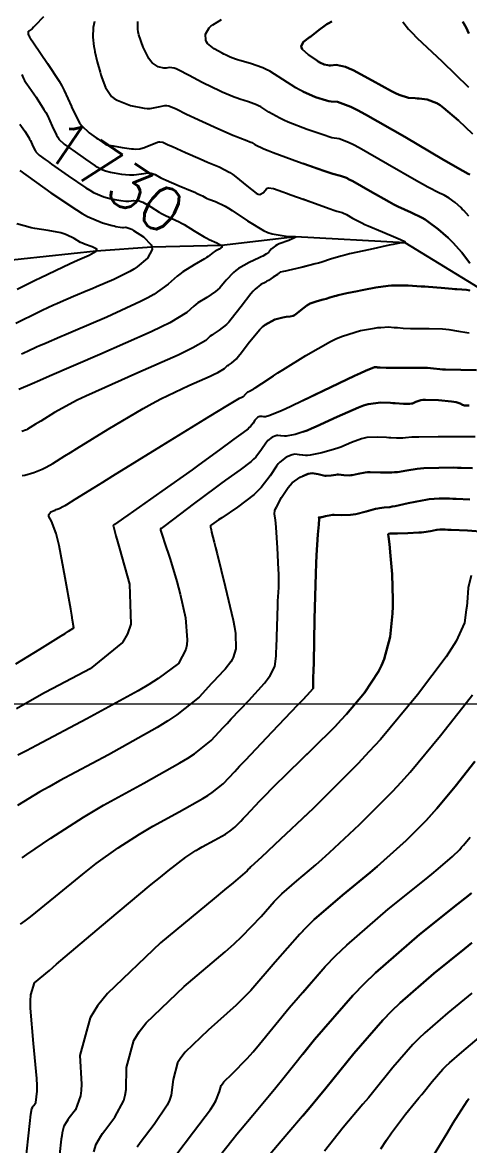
# Model space of a CAD drawing. Header units: metres. Extents: x 837117 to 838477, y 1189012 to 1191015.
# Drawn here: x 837800.8 to 837839.2, y 1189576 to 1189672.4 of the extents above; entities that cross this region are included whole.
import ezdxf

# ---------------------------------------------------------------- set-up
doc = ezdxf.new("R2010")
doc.units = ezdxf.units.M
doc.header["$LTSCALE"] = 0.3
doc.layers.add('COORD', color=7, linetype='Continuous', lineweight=20)
doc.layers.add('DRENAJE', color=5, linetype='Continuous', lineweight=25)
doc.layers.add('COTAS 10', color=1, linetype='Continuous')
doc.layers.add('COTAS INT', color=252, linetype='Continuous')
doc.styles.get("Standard").update_dxf_attribs({"font": 'simplex.shx'})

msp = doc.modelspace()

# ---------------------------------------------------------------- linework, layer by layer
at = {"layer": 'COORD'}
msp.add_line((837476.514, 1189613.872), (838476.514, 1189613.872), dxfattribs=at)
at = {"layer": 'COTAS 10'}
for points, elevation in [([(837839.273, 1189659.34), (837839.131, 1189659.408), (837838.209, 1189659.928), (837837.679, 1189660.235), (837837.03, 1189660.612), (837833.693, 1189662.566), (837830.303, 1189664.497), (837829.621, 1189664.861), (837829.049, 1189665.151), (837827.908, 1189665.58), (837827.365, 1189665.612), (837827.169, 1189665.651), (837826.955, 1189665.703), (837826.018, 1189666.001), (837824.941, 1189666.468), (837824.638, 1189666.626), (837824.333, 1189666.796), (837823.213, 1189667.517), (837822.095, 1189668.217), (837821.791, 1189668.374), (837821.489, 1189668.516), (837820.418, 1189668.894), (837819.509, 1189669.142), (837819.31, 1189669.201), (837819.133, 1189669.256), (837818.682, 1189669.419), (837818.289, 1189669.612), (837818.148, 1189669.685), (837817.994, 1189669.768), (837817.323, 1189670.141), (837816.746, 1189670.596), (837816.651, 1189670.731), (837816.583, 1189670.871), (837816.574, 1189671.405), (837816.887, 1189671.937), (837817.023, 1189672.074), (837817.181, 1189672.207), (837817.927, 1189672.651)], 1740), ([(837824.923, 1189666.477), (837824.941, 1189666.468), (837826.018, 1189666.001), (837826.955, 1189665.703), (837827.169, 1189665.651), (837827.365, 1189665.612), (837827.908, 1189665.58), (837829.049, 1189665.151), (837829.621, 1189664.861), (837830.303, 1189664.497), (837833.693, 1189662.566), (837837.03, 1189660.612), (837837.679, 1189660.235), (837838.209, 1189659.928), (837839.131, 1189659.408), (837839.273, 1189659.34)], 1740), ([(837800.612, 1189663.666), (837801.031, 1189663.06), (837801.37, 1189662.531), (837801.449, 1189662.392), (837801.522, 1189662.255), (837801.736, 1189661.787), (837801.921, 1189661.394), (837801.977, 1189661.305), (837802.035, 1189661.224), (837802.262, 1189661.003), (837802.791, 1189660.628), (837803.04, 1189660.451), (837803.334, 1189660.242), (837804.763, 1189659.219), (837806.28, 1189658.195), (837806.628, 1189657.984), (837806.945, 1189657.805), (837807.831, 1189657.421), (837808.469, 1189657.263), (837808.629, 1189657.226), (837808.783, 1189657.193), (837809.279, 1189657.099), (837809.722, 1189657.056), (837809.843, 1189657.055), (837809.962, 1189657.059), (837810.384, 1189657.114), (837810.863, 1189657.084), (837811.019, 1189657.035), (837811.184, 1189656.968), (837811.864, 1189656.576), (837812.584, 1189656.117), (837812.776, 1189656.007), (837812.963, 1189655.905), (837813.612, 1189655.599), (837814.296, 1189655.276), (837814.506, 1189655.162), (837814.724, 1189655.039), (837815.589, 1189654.507), (837816.451, 1189653.983), (837816.667, 1189653.865), (837816.874, 1189653.758), (837817.541, 1189653.468), (837817.942, 1189653.256), (837817.98, 1189653.198), (837817.987, 1189653.141), (837817.752, 1189652.935), (837817.381, 1189652.746), (837817.303, 1189652.7), (837817.235, 1189652.656), (837817.078, 1189652.517), (837816.797, 1189652.301), (837816.652, 1189652.208), (837816.477, 1189652.101), (837815.599, 1189651.596), (837814.605, 1189650.974), (837814.356, 1189650.793), (837814.119, 1189650.608), (837813.359, 1189649.91), (837812.134, 1189649.038), (837811.603, 1189648.745), (837810.99, 1189648.428), (837808.085, 1189647.096), (837805.189, 1189645.853), (837804.581, 1189645.593), (837804.057, 1189645.369), (837802.866, 1189644.865), (837802.249, 1189644.602), (837802.088, 1189644.531), (837801.93, 1189644.46), (837801.394, 1189644.208), (837800.892, 1189643.965), (837800.756, 1189643.898)], 1730), ([(837839.841, 1189642.528), (837838.501, 1189642.561), (837837.196, 1189642.594), (837836.923, 1189642.606), (837836.688, 1189642.619), (837836.156, 1189642.678), (837835.629, 1189642.729), (837835.398, 1189642.738), (837835.128, 1189642.745), (837833.845, 1189642.749), (837832.569, 1189642.744), (837832.305, 1189642.745), (837832.078, 1189642.746), (837831.582, 1189642.76), (837831.355, 1189642.777), (837831.299, 1189642.781), (837831.245, 1189642.785), (837831.077, 1189642.794), (837830.311, 1189642.486), (837829.881, 1189642.289), (837829.356, 1189642.044), (837826.673, 1189640.756), (837823.951, 1189639.449), (837823.401, 1189639.192), (837822.94, 1189638.981), (837822.01, 1189638.598), (837821.706, 1189638.537), (837821.638, 1189638.53), (837821.578, 1189638.525), (837821.422, 1189638.543), (837821.303, 1189638.56), (837821.266, 1189638.555), (837821.228, 1189638.547), (837821.073, 1189638.485), (837820.908, 1189638.356), (837820.862, 1189638.306), (837820.816, 1189638.249), (837820.65, 1189637.991), (837820.417, 1189637.683), (837820.329, 1189637.595), (837820.23, 1189637.505), (837819.789, 1189637.17), (837819.187, 1189636.749), (837818.988, 1189636.604), (837818.775, 1189636.448), (837817.886, 1189635.783), (837816.509, 1189634.771), (837815.989, 1189634.396), (837815.408, 1189633.979), (837812.805, 1189632.131), (837810.373, 1189630.415), (837809.899, 1189630.082), (837809.511, 1189629.81), (837808.832, 1189629.338), (837808.734, 1189629.278), (837808.714, 1189629.265), (837808.696, 1189629.254), (837808.656, 1189629.229), (837808.641, 1189629.203), (837808.639, 1189629.191), (837808.639, 1189629.177), (837808.646, 1189629.112), (837808.865, 1189628.304), (837808.998, 1189627.821), (837809.163, 1189627.227), (837810.022, 1189624.148), (837810.154, 1189620.714), (837809.861, 1189619.896), (837809.424, 1189619.136), (837806.658, 1189616.87), (837803.437, 1189615.195), (837802.714, 1189614.808), (837802.065, 1189614.454), (837800.33, 1189613.451)], 1740), ([(837824.923, 1189639.916), (837826.673, 1189640.756), (837829.356, 1189642.044), (837829.881, 1189642.289), (837830.311, 1189642.486), (837831.077, 1189642.794), (837831.245, 1189642.785), (837831.299, 1189642.781), (837831.355, 1189642.777), (837831.582, 1189642.76), (837832.078, 1189642.746), (837832.305, 1189642.745), (837832.569, 1189642.744), (837833.845, 1189642.749), (837835.128, 1189642.745), (837835.398, 1189642.738), (837835.629, 1189642.729), (837836.156, 1189642.678), (837836.688, 1189642.619), (837836.923, 1189642.606), (837837.196, 1189642.594), (837838.501, 1189642.561), (837839.841, 1189642.528)], 1740), ([(837801.15, 1189574.901), (837801.323, 1189576.502), (837801.486, 1189578.064), (837801.522, 1189578.373), (837801.553, 1189578.628), (837801.633, 1189579.1), (837801.721, 1189579.254), (837801.758, 1189579.309), (837801.8, 1189579.369), (837801.997, 1189579.627), (837802.104, 1189580.582), (837802.089, 1189581.081), (837802.055, 1189581.682), (837801.771, 1189584.697), (837801.539, 1189587.735), (837801.537, 1189588.35), (837801.563, 1189588.866), (837801.88, 1189589.912), (837803.146, 1189590.972), (837803.769, 1189591.497), (837804.512, 1189592.122), (837808.178, 1189595.215), (837811.906, 1189598.336), (837812.686, 1189598.979), (837813.357, 1189599.526), (837814.874, 1189600.701), (837815.74, 1189601.258), (837816.001, 1189601.415), (837816.272, 1189601.573), (837817.329, 1189602.155), (837818.28, 1189602.685), (837818.485, 1189602.812), (837818.664, 1189602.929), (837819.099, 1189603.279), (837819.59, 1189603.801), (837819.805, 1189604.027), (837820.054, 1189604.289), (837821.236, 1189605.53), (837822.78, 1189607.106), (837823.256, 1189607.579), (837823.753, 1189608.067), (837825.726, 1189609.963), (837827.701, 1189611.924), (837828.2, 1189612.453), (837828.678, 1189612.977), (837830.233, 1189614.821), (837831.434, 1189616.656), (837831.689, 1189617.174), (837831.911, 1189617.697), (837832.431, 1189619.622), (837832.64, 1189621.638), (837832.665, 1189622.219), (837832.676, 1189622.809), (837832.596, 1189625.022), (837832.445, 1189626.898), (837832.411, 1189627.277), (837832.379, 1189627.595), (837832.292, 1189628.233), (837832.268, 1189628.422), (837832.276, 1189628.456), (837832.291, 1189628.483), (837832.398, 1189628.515), (837832.727, 1189628.506), (837832.882, 1189628.507), (837833.064, 1189628.51), (837833.952, 1189628.533), (837834.9, 1189628.58), (837835.121, 1189628.599), (837835.324, 1189628.619), (837835.906, 1189628.713), (837836.311, 1189628.8), (837836.402, 1189628.817), (837836.485, 1189628.83), (837836.707, 1189628.853), (837837.168, 1189628.838), (837837.401, 1189628.829), (837837.68, 1189628.816), (837839.067, 1189628.751), (837840.544, 1189628.637)], 1750), ([(837840.544, 1189628.637), (837839.067, 1189628.751), (837837.68, 1189628.816), (837837.401, 1189628.829), (837837.168, 1189628.838), (837836.707, 1189628.853), (837836.485, 1189628.83), (837836.402, 1189628.817), (837836.311, 1189628.8), (837835.906, 1189628.713), (837835.324, 1189628.619), (837835.121, 1189628.599), (837834.9, 1189628.58), (837833.952, 1189628.533), (837833.064, 1189628.51), (837832.882, 1189628.507), (837832.727, 1189628.506), (837832.398, 1189628.515), (837832.291, 1189628.483), (837832.276, 1189628.456), (837832.268, 1189628.422), (837832.292, 1189628.233), (837832.379, 1189627.595), (837832.411, 1189627.277), (837832.445, 1189626.898), (837832.596, 1189625.022), (837832.676, 1189622.809), (837832.665, 1189622.219), (837832.64, 1189621.638), (837832.431, 1189619.622), (837831.911, 1189617.697), (837831.689, 1189617.174), (837831.434, 1189616.656), (837830.233, 1189614.821), (837828.678, 1189612.977), (837828.2, 1189612.453), (837827.701, 1189611.924), (837825.726, 1189609.963), (837824.923, 1189609.192)], 1750), ([(837839.417, 1189597.614), (837838.869, 1189597.172), (837838.215, 1189596.647), (837834.967, 1189594.06), (837831.183, 1189590.773), (837830.191, 1189589.806), (837829.223, 1189588.816), (837825.93, 1189585.033), (837823.21, 1189581.633), (837822.604, 1189580.883), (837822.062, 1189580.216), (837820.635, 1189578.498), (837819.574, 1189577.241), (837819.262, 1189576.864), (837818.944, 1189576.475), (837817.73, 1189574.966)], 1760), ([(837824.923, 1189583.775), (837825.93, 1189585.033), (837829.223, 1189588.816), (837830.191, 1189589.806), (837831.183, 1189590.773), (837834.967, 1189594.06), (837838.215, 1189596.647), (837838.869, 1189597.172), (837839.417, 1189597.614)], 1760)]:
    msp.add_lwpolyline(points, dxfattribs=dict(at, elevation=elevation))
at = {"layer": 'COTAS INT'}
for points, elevation in [([(837802.648, 1189672.883), (837801.924, 1189672.133), (837801.779, 1189671.989), (837801.658, 1189671.872), (837801.417, 1189671.676), (837801.35, 1189671.643), (837801.338, 1189671.628), (837801.328, 1189671.611), (837801.316, 1189671.529), (837801.327, 1189671.437), (837801.331, 1189671.414), (837801.337, 1189671.392), (837801.362, 1189671.32), (837801.391, 1189671.259), (837801.398, 1189671.243), (837801.404, 1189671.229), (837801.425, 1189671.181), (837801.451, 1189671.131), (837801.46, 1189671.114), (837801.471, 1189671.097), (837801.518, 1189671.025), (837801.777, 1189670.65), (837802.994, 1189668.889), (837803.978, 1189667.353), (837804.209, 1189666.947), (837804.422, 1189666.551), (837805.041, 1189665.192), (837805.059, 1189665.155), (837805.581, 1189664.05), (837805.744, 1189663.791), (837805.913, 1189663.556), (837806.571, 1189662.913), (837807.171, 1189662.496), (837807.303, 1189662.404), (837807.42, 1189662.322), (837807.721, 1189662.11), (837807.901, 1189661.988), (837807.943, 1189661.963), (837807.98, 1189661.942), (837808.086, 1189661.896), (837808.336, 1189661.848), (837808.466, 1189661.826), (837808.621, 1189661.799), (837809.399, 1189661.67), (837810.207, 1189661.555), (837810.348, 1189661.541), (837810.381, 1189661.537), (837810.535, 1189661.525), (837810.911, 1189661.535), (837811.214, 1189661.625), (837811.321, 1189661.664), (837811.438, 1189661.71), (837811.944, 1189661.927), (837812.438, 1189662.115), (837812.548, 1189662.142), (837812.646, 1189662.159), (837812.899, 1189662.129), (837813.305, 1189661.932), (837813.498, 1189661.843), (837813.726, 1189661.739), (837814.841, 1189661.238), (837816.101, 1189660.683), (837816.421, 1189660.545), (837816.727, 1189660.412), (837817.726, 1189659.989), (837818.65, 1189659.508), (837818.909, 1189659.34), (837819.169, 1189659.156), (837820.12, 1189658.365), (837820.925, 1189657.736), (837821.093, 1189657.654), (837821.237, 1189657.612), (837821.561, 1189657.794), (837821.794, 1189658.117), (837821.882, 1189658.164), (837821.978, 1189658.192), (837822.41, 1189658.142), (837823.206, 1189657.861), (837823.532, 1189657.745), (837823.903, 1189657.611), (837825.629, 1189656.989), (837827.27, 1189656.403), (837827.588, 1189656.291), (837827.848, 1189656.202), (837828.297, 1189656.066), (837828.477, 1189655.998), (837828.567, 1189655.953), (837828.674, 1189655.896), (837829.207, 1189655.592), (837829.996, 1189655.179), (837830.265, 1189655.053), (837830.555, 1189654.922), (837831.785, 1189654.406), (837832.911, 1189653.946), (837833.135, 1189653.85), (837833.322, 1189653.768), (837833.682, 1189653.584), (837833.742, 1189653.51), (837833.74, 1189653.497), (837833.73, 1189653.486), (837833.625, 1189653.475), (837833.491, 1189653.48), (837833.462, 1189653.481), (837833.436, 1189653.481), (837833.373, 1189653.476), (837832.939, 1189653.385), (837832.68, 1189653.33), (837832.361, 1189653.262), (837830.706, 1189652.911), (837828.94, 1189652.516), (837828.55, 1189652.421), (837828.204, 1189652.332), (837827.312, 1189652.061), (837826.552, 1189651.811), (837826.288, 1189651.735), (837826.001, 1189651.657), (837824.772, 1189651.349), (837823.661, 1189651.09), (837823.449, 1189651.042), (837823.278, 1189651.004), (837823.003, 1189650.955), (837822.993, 1189650.962), (837822.99, 1189650.961), (837822.985, 1189650.958), (837822.966, 1189650.937), (837822.863, 1189650.853), (837822.806, 1189650.812), (837822.738, 1189650.762), (837822.388, 1189650.517), (837821.965, 1189650.242), (837821.849, 1189650.173), (837821.735, 1189650.108), (837821.33, 1189649.9), (837820.826, 1189649.497), (837820.649, 1189649.309), (837820.457, 1189649.087), (837819.63, 1189648.008), (837818.773, 1189646.905), (837818.562, 1189646.668), (837818.363, 1189646.461), (837817.738, 1189645.96), (837817.227, 1189645.64), (837817.099, 1189645.547), (837816.977, 1189645.452), (837816.587, 1189645.093), (837815.48, 1189644.44), (837814.906, 1189644.16), (837814.217, 1189643.837), (837810.763, 1189642.309), (837807.102, 1189640.685), (837806.283, 1189640.3), (837805.547, 1189639.943), (837803.59, 1189638.891), (837802.413, 1189638.164), (837802.169, 1189638.013), (837801.961, 1189637.883), (837801.503, 1189637.598), (837801.256, 1189637.458), (837801.181, 1189637.421), (837801.102, 1189637.384), (837800.79, 1189637.257)], 1734), ([(837807.029, 1189672.492), (837806.968, 1189672.229), (837806.921, 1189671.975), (837806.884, 1189671.134), (837806.98, 1189670.334), (837807.018, 1189670.105), (837807.06, 1189669.873), (837807.254, 1189669.011), (837807.501, 1189668.137), (837807.576, 1189667.897), (837807.656, 1189667.658), (837807.969, 1189666.805), (837808.5, 1189666.055), (837808.717, 1189665.882), (837808.963, 1189665.723), (837810.105, 1189665.275), (837811.289, 1189665.042), (837811.562, 1189665.018), (837811.811, 1189665.013), (837812.513, 1189665.143), (837813.078, 1189665.27), (837813.241, 1189665.263), (837813.407, 1189665.238), (837814.029, 1189664.995), (837814.922, 1189664.535), (837815.258, 1189664.374), (837815.632, 1189664.198), (837817.306, 1189663.439), (837818.907, 1189662.737), (837819.235, 1189662.597), (837819.514, 1189662.481), (837820.106, 1189662.257), (837820.378, 1189662.161), (837820.454, 1189662.125), (837820.532, 1189662.085), (837820.815, 1189661.907), (837821.564, 1189661.556), (837821.935, 1189661.407), (837822.376, 1189661.235), (837824.558, 1189660.427), (837826.72, 1189659.663), (837827.149, 1189659.52), (837827.503, 1189659.405), (837828.168, 1189659.237), (837828.668, 1189659.049), (837828.918, 1189658.922), (837829.217, 1189658.763), (837830.703, 1189657.916), (837832.341, 1189656.99), (837832.736, 1189656.78), (837833.106, 1189656.59), (837834.234, 1189656.073), (837835.178, 1189655.622), (837835.432, 1189655.474), (837835.684, 1189655.316), (837836.568, 1189654.66), (837837.404, 1189653.91), (837837.625, 1189653.692), (837837.842, 1189653.469), (837838.587, 1189652.63), (837839.277, 1189651.739)], 1736), ([(837839.187, 1189655.76), (837838.758, 1189656.242), (837838.634, 1189656.37), (837838.506, 1189656.496), (837838.025, 1189656.927), (837837.517, 1189657.305), (837837.372, 1189657.396), (837837.225, 1189657.481), (837837.07, 1189657.556), (837836.682, 1189657.741), (837835.658, 1189658.259), (837835.207, 1189658.507), (837834.685, 1189658.801), (837832.198, 1189660.241), (837829.76, 1189661.63), (837829.269, 1189661.892), (837828.858, 1189662.1), (837828.038, 1189662.409), (837827.434, 1189662.508), (837827.159, 1189662.585), (837826.838, 1189662.683), (837825.288, 1189663.214), (837823.659, 1189663.851), (837823.287, 1189664.016), (837822.949, 1189664.176), (837822.014, 1189664.712), (837821.313, 1189665.151), (837821.122, 1189665.25), (837820.933, 1189665.338), (837820.262, 1189665.576), (837819.512, 1189665.812), (837819.273, 1189665.899), (837819.02, 1189665.996), (837817.994, 1189666.429), (837816.881, 1189666.95), (837816.574, 1189667.103), (837816.266, 1189667.26), (837815.159, 1189667.86), (837814.227, 1189668.344), (837814.03, 1189668.428), (837813.86, 1189668.49), (837813.466, 1189668.532), (837813.183, 1189668.48), (837813.083, 1189668.482), (837812.973, 1189668.491), (837812.496, 1189668.586), (837811.97, 1189668.933), (837811.829, 1189669.102), (837811.69, 1189669.303), (837811.204, 1189670.292), (837810.848, 1189671.356), (837810.791, 1189671.605), (837810.751, 1189671.833), (837810.756, 1189672.491)], 1738), ([(837827.428, 1189672.477), (837827.11, 1189672.329), (837826.997, 1189672.259), (837826.874, 1189672.177), (837826.339, 1189671.777), (837825.766, 1189671.325), (837825.618, 1189671.21), (837825.475, 1189671.1), (837824.998, 1189670.737), (837824.791, 1189670.361), (837824.817, 1189670.243), (837824.881, 1189670.118), (837825.414, 1189669.612), (837826.089, 1189669.153), (837826.241, 1189669.057), (837826.378, 1189668.975), (837826.748, 1189668.788), (837827.072, 1189668.723), (837827.18, 1189668.716), (837827.295, 1189668.715), (837827.779, 1189668.751), (837828.581, 1189668.588), (837828.899, 1189668.461), (837829.257, 1189668.298), (837830.895, 1189667.411), (837832.535, 1189666.505), (837832.894, 1189666.329), (837833.212, 1189666.186), (837834.021, 1189665.942), (837834.592, 1189665.901), (837834.76, 1189665.885), (837834.934, 1189665.868), (837835.599, 1189665.793), (837836.439, 1189665.463), (837836.722, 1189665.286), (837837.028, 1189665.071), (837838.318, 1189663.983), (837839.503, 1189662.845)], 1742), ([(837839.503, 1189662.845), (837838.318, 1189663.983), (837837.028, 1189665.071), (837836.722, 1189665.286), (837836.439, 1189665.463), (837835.599, 1189665.793), (837834.934, 1189665.868), (837834.76, 1189665.885), (837834.592, 1189665.901), (837834.021, 1189665.942), (837833.212, 1189666.186), (837832.894, 1189666.329), (837832.535, 1189666.505), (837830.895, 1189667.411), (837829.257, 1189668.298), (837828.899, 1189668.461), (837828.581, 1189668.588), (837827.779, 1189668.751), (837827.295, 1189668.715), (837827.18, 1189668.716), (837827.072, 1189668.723), (837826.748, 1189668.788), (837826.378, 1189668.975), (837826.241, 1189669.057), (837826.089, 1189669.153), (837825.414, 1189669.612), (837824.881, 1189670.118), (837824.817, 1189670.243), (837824.791, 1189670.361), (837824.998, 1189670.737), (837825.475, 1189671.1), (837825.618, 1189671.21), (837825.766, 1189671.325), (837826.339, 1189671.777), (837826.874, 1189672.177), (837826.997, 1189672.259), (837827.11, 1189672.329), (837827.428, 1189672.477)], 1742), ([(837833.514, 1189672.456), (837834.001, 1189671.84), (837834.328, 1189671.505), (837834.738, 1189671.099), (837836.911, 1189669.042), (837839.177, 1189666.843)], 1744), ([(837833.514, 1189672.456), (837834.001, 1189671.84), (837834.328, 1189671.505), (837834.738, 1189671.099), (837836.911, 1189669.042), (837839.177, 1189666.843)], 1744), ([(837838.666, 1189672.45), (837838.951, 1189671.968), (837839.201, 1189671.454)], 1746), ([(837839.201, 1189671.454), (837838.951, 1189671.968), (837838.666, 1189672.45)], 1746), ([(837800.778, 1189667.941), (837800.849, 1189667.781), (837800.907, 1189667.649), (837801.02, 1189667.41), (837801.195, 1189667.158), (837801.21, 1189667.138), (837802.012, 1189665.975), (837802.674, 1189664.942), (837802.829, 1189664.67), (837802.972, 1189664.403), (837803.388, 1189663.49), (837803.751, 1189662.722), (837803.861, 1189662.548), (837803.974, 1189662.39), (837804.416, 1189661.958), (837804.981, 1189661.562), (837805.172, 1189661.427), (837805.377, 1189661.282), (837806.242, 1189660.665), (837807.09, 1189660.091), (837807.285, 1189659.974), (837807.463, 1189659.873), (837807.958, 1189659.658), (837808.403, 1189659.556), (837808.547, 1189659.526), (837808.702, 1189659.496), (837809.339, 1189659.384), (837810.027, 1189659.318), (837810.213, 1189659.317), (837810.398, 1189659.324), (837811.053, 1189659.409), (837811.626, 1189659.478), (837811.76, 1189659.475), (837811.883, 1189659.462), (837812.238, 1189659.332), (837812.728, 1189659.068), (837812.937, 1189658.97), (837813.177, 1189658.862), (837814.307, 1189658.383), (837815.424, 1189657.914), (837815.656, 1189657.812), (837815.855, 1189657.723), (837816.159, 1189657.57), (837816.292, 1189657.502), (837816.6, 1189657.341), (837816.717, 1189657.289), (837816.848, 1189657.235), (837817.435, 1189657.015), (837818.264, 1189656.617), (837818.548, 1189656.45), (837818.855, 1189656.259), (837820.161, 1189655.365), (837821.56, 1189654.523), (837821.926, 1189654.365), (837822.283, 1189654.239), (837823.497, 1189654.056), (837824.232, 1189654.016), (837824.288, 1189653.981), (837824.28, 1189653.935), (837823.717, 1189653.682), (837822.894, 1189653.376), (837822.721, 1189653.297), (837822.573, 1189653.22), (837822.239, 1189652.963), (837822.066, 1189652.748), (837822.02, 1189652.698), (837821.975, 1189652.652), (837821.817, 1189652.519), (837821.493, 1189652.34), (837821.343, 1189652.265), (837821.167, 1189652.179), (837820.313, 1189651.776), (837819.389, 1189651.255), (837819.169, 1189651.094), (837818.964, 1189650.926), (837818.354, 1189650.262), (837817.785, 1189649.603), (837817.607, 1189649.438), (837817.42, 1189649.281), (837816.669, 1189648.778), (837815.916, 1189648.307), (837815.728, 1189648.17), (837815.548, 1189648.03), (837814.973, 1189647.502), (837813.51, 1189646.612), (837812.771, 1189646.244), (837811.887, 1189645.824), (837807.488, 1189643.871), (837803.168, 1189642.015), (837802.334, 1189641.656), (837801.656, 1189641.366), (837800.517, 1189640.877)], 1732), ([(837839.187, 1189655.76), (837838.758, 1189656.242), (837838.634, 1189656.37), (837838.506, 1189656.496), (837838.025, 1189656.927), (837837.517, 1189657.305), (837837.372, 1189657.396), (837837.225, 1189657.481), (837837.07, 1189657.556), (837836.682, 1189657.741), (837835.658, 1189658.259), (837835.207, 1189658.507), (837834.685, 1189658.801), (837832.198, 1189660.241), (837829.76, 1189661.63), (837829.269, 1189661.892), (837828.858, 1189662.1), (837828.038, 1189662.409), (837827.434, 1189662.508), (837827.159, 1189662.585), (837826.838, 1189662.683), (837825.288, 1189663.214), (837824.923, 1189663.357)], 1738), ([(837800.602, 1189659.694), (837803.285, 1189657.774), (837805.469, 1189656.299), (837805.971, 1189655.995), (837806.427, 1189655.737), (837807.704, 1189655.183), (837808.535, 1189654.97), (837808.711, 1189654.927), (837808.863, 1189654.89), (837809.219, 1189654.813), (837809.418, 1189654.794), (837809.472, 1189654.793), (837809.526, 1189654.795), (837809.715, 1189654.82), (837810.061, 1189654.717), (837810.213, 1189654.639), (837810.389, 1189654.539), (837811.231, 1189653.997), (837811.894, 1189653.298), (837811.958, 1189653.098), (837811.97, 1189652.896), (837811.583, 1189652.147), (837810.698, 1189651.402), (837810.396, 1189651.202), (837810.069, 1189651.006), (837808.683, 1189650.321), (837807.21, 1189649.692), (837806.828, 1189649.53), (837806.458, 1189649.373), (837805.215, 1189648.853), (837804.093, 1189648.374), (837803.799, 1189648.244), (837803.512, 1189648.115), (837802.537, 1189647.658), (837801.623, 1189647.214), (837801.375, 1189647.094), (837801.129, 1189646.975), (837800.261, 1189646.552)], 1728), ([(837839.277, 1189651.739), (837838.587, 1189652.63), (837837.842, 1189653.469), (837837.625, 1189653.692), (837837.404, 1189653.91), (837836.568, 1189654.66), (837835.684, 1189655.316), (837835.432, 1189655.474), (837835.178, 1189655.622), (837834.234, 1189656.073), (837833.106, 1189656.59), (837832.736, 1189656.78), (837832.341, 1189656.99), (837830.703, 1189657.916), (837829.217, 1189658.763), (837828.918, 1189658.922), (837828.668, 1189659.049), (837828.168, 1189659.237), (837827.503, 1189659.405), (837827.149, 1189659.52), (837826.72, 1189659.663), (837824.923, 1189660.298)], 1736), ([(837824.923, 1189657.243), (837825.629, 1189656.989), (837827.27, 1189656.403), (837827.588, 1189656.291), (837827.848, 1189656.202), (837828.297, 1189656.066), (837828.477, 1189655.998), (837828.567, 1189655.953), (837828.674, 1189655.896), (837829.207, 1189655.592), (837829.996, 1189655.179), (837830.265, 1189655.053), (837830.555, 1189654.922), (837831.785, 1189654.406), (837832.911, 1189653.946), (837833.135, 1189653.85), (837833.322, 1189653.768), (837833.682, 1189653.584), (837833.742, 1189653.51), (837833.74, 1189653.497), (837833.73, 1189653.486), (837833.625, 1189653.475), (837833.491, 1189653.48), (837833.462, 1189653.481), (837833.436, 1189653.481), (837833.373, 1189653.476), (837832.939, 1189653.385), (837832.68, 1189653.33), (837832.361, 1189653.262), (837830.706, 1189652.911), (837828.94, 1189652.516), (837828.55, 1189652.421), (837828.204, 1189652.332), (837827.312, 1189652.061), (837826.552, 1189651.811), (837826.288, 1189651.735), (837826.001, 1189651.657), (837824.923, 1189651.387)], 1734), ([(837800.379, 1189649.504), (837801.638, 1189650.116), (837801.994, 1189650.289), (837802.354, 1189650.464), (837803.679, 1189651.107), (837804.941, 1189651.707), (837805.26, 1189651.854), (837805.566, 1189651.992), (837806.562, 1189652.424), (837807.157, 1189652.764), (837807.21, 1189652.845), (837807.215, 1189652.919), (837806.83, 1189653.14), (837806.166, 1189653.36), (837805.994, 1189653.433), (837805.829, 1189653.512), (837805.277, 1189653.845), (837804.622, 1189654.173), (837804.391, 1189654.25), (837804.138, 1189654.32), (837803.048, 1189654.523), (837801.885, 1189654.711), (837801.587, 1189654.773), (837801.299, 1189654.838), (837800.344, 1189655.109)], 1726), ([(837839.288, 1189649.382), (837839.131, 1189649.411), (837838.99, 1189649.433), (837838.606, 1189649.468), (837838.159, 1189649.486), (837837.978, 1189649.498), (837837.773, 1189649.514), (837836.827, 1189649.595), (837835.716, 1189649.688), (837835.407, 1189649.712), (837835.098, 1189649.734), (837833.977, 1189649.803), (837832.865, 1189649.814), (837832.562, 1189649.799), (837832.26, 1189649.776), (837831.188, 1189649.629), (837830.164, 1189649.434), (837829.893, 1189649.381), (837829.627, 1189649.328), (837828.714, 1189649.139), (837827.957, 1189648.97), (837827.79, 1189648.929), (837827.642, 1189648.891), (837827.26, 1189648.775), (837826.93, 1189648.667), (837826.815, 1189648.634), (837826.69, 1189648.6), (837826.15, 1189648.465), (837825.565, 1189648.259), (837825.411, 1189648.18), (837825.261, 1189648.092), (837824.747, 1189647.694), (837824.308, 1189647.33), (837824.204, 1189647.263), (837824.109, 1189647.211), (837823.83, 1189647.144), (837823.49, 1189647.121), (837823.356, 1189647.096), (837823.205, 1189647.063), (837822.518, 1189646.879), (837821.697, 1189646.441), (837821.462, 1189646.249), (837821.697, 1189646.441), (837822.518, 1189646.879), (837823.205, 1189647.063), (837823.356, 1189647.096), (837823.49, 1189647.121), (837823.83, 1189647.144), (837824.109, 1189647.211), (837824.204, 1189647.263), (837824.308, 1189647.33), (837824.747, 1189647.694), (837825.261, 1189648.092), (837825.411, 1189648.18), (837825.565, 1189648.259), (837826.15, 1189648.465), (837826.69, 1189648.6), (837826.815, 1189648.634), (837826.93, 1189648.667), (837827.26, 1189648.775), (837827.642, 1189648.891), (837827.79, 1189648.929), (837827.957, 1189648.97), (837828.714, 1189649.139), (837829.627, 1189649.328), (837829.893, 1189649.381), (837830.164, 1189649.434), (837831.188, 1189649.629), (837832.26, 1189649.776), (837832.562, 1189649.799), (837832.865, 1189649.814), (837833.977, 1189649.803), (837835.098, 1189649.734), (837835.407, 1189649.712), (837835.716, 1189649.688), (837836.827, 1189649.595), (837837.773, 1189649.514), (837837.978, 1189649.498), (837838.159, 1189649.486), (837838.606, 1189649.468), (837838.99, 1189649.433), (837839.131, 1189649.411), (837839.288, 1189649.382)], 1736), ([(837800.271, 1189617.308), (837802.339, 1189618.559), (837804.161, 1189619.703), (837804.51, 1189619.923), (837804.792, 1189620.102), (837805.248, 1189620.399), (837805.146, 1189621.071), (837805.076, 1189621.486), (837804.988, 1189622.001), (837804.518, 1189624.687), (837803.978, 1189627.462), (837803.845, 1189628.032), (837803.72, 1189628.517), (837803.327, 1189629.554), (837803.108, 1189629.967), (837803.092, 1189630.058), (837803.096, 1189630.14), (837803.27, 1189630.35), (837803.563, 1189630.486), (837803.642, 1189630.52), (837803.72, 1189630.553), (837803.992, 1189630.66), (837804.362, 1189630.839), (837804.502, 1189630.918), (837804.658, 1189631.008), (837805.358, 1189631.439), (837806.989, 1189632.456), (837807.732, 1189632.917), (837808.602, 1189633.455), (837812.796, 1189636.046), (837816.878, 1189638.556), (837817.676, 1189639.043), (837818.331, 1189639.44), (837819.498, 1189640.126), (837819.686, 1189640.209), (837819.723, 1189640.226), (837819.754, 1189640.241), (837819.814, 1189640.277), (837819.836, 1189640.296), (837819.842, 1189640.302), (837819.849, 1189640.307), (837819.877, 1189640.324), (837819.919, 1189640.363), (837819.936, 1189640.382), (837819.954, 1189640.404), (837820.035, 1189640.512), (837820.139, 1189640.625), (837820.172, 1189640.651), (837820.207, 1189640.674), (837820.346, 1189640.735), (837820.599, 1189640.862), (837820.706, 1189640.927), (837820.829, 1189641.004), (837821.406, 1189641.39), (837822.401, 1189642.045), (837822.788, 1189642.292), (837823.223, 1189642.568), (837825.197, 1189643.803), (837827.309, 1189644.996), (837827.831, 1189645.246), (837828.326, 1189645.462), (837829.888, 1189645.948), (837831.1, 1189646.15), (837831.374, 1189646.186), (837831.621, 1189646.214), (837832.292, 1189646.243), (837832.786, 1189646.212), (837832.923, 1189646.202), (837833.059, 1189646.192), (837833.549, 1189646.151), (837834.188, 1189646.117), (837834.418, 1189646.111), (837834.672, 1189646.107), (837835.778, 1189646.105), (837836.93, 1189646.079), (837837.212, 1189646.06), (837837.478, 1189646.035), (837838.305, 1189645.899), (837839.027, 1189645.76), (837839.228, 1189645.732)], 1738), ([(837800.814, 1189633.474), (837801.031, 1189633.516), (837801.802, 1189633.74), (837802.514, 1189634.031), (837802.694, 1189634.115), (837802.867, 1189634.2), (837803.431, 1189634.518), (837804.475, 1189635.17), (837804.951, 1189635.465), (837805.508, 1189635.809), (837808.193, 1189637.468), (837811.212, 1189639.249), (837811.979, 1189639.671), (837812.717, 1189640.062), (837815.13, 1189641.217), (837816.951, 1189642.023), (837817.315, 1189642.193), (837817.617, 1189642.341), (837818.201, 1189642.685), (837818.406, 1189642.874), (837818.471, 1189642.925), (837818.538, 1189642.974), (837818.808, 1189643.142), (837819.218, 1189643.52), (837819.375, 1189643.701), (837819.55, 1189643.915), (837820.337, 1189644.963), (837821.224, 1189646.026), (837821.462, 1189646.249)], 1736), ([(837824.923, 1189643.632), (837825.197, 1189643.803), (837827.309, 1189644.996), (837827.831, 1189645.246), (837828.326, 1189645.462), (837829.888, 1189645.948), (837831.1, 1189646.15), (837831.374, 1189646.186), (837831.621, 1189646.214), (837832.292, 1189646.243), (837832.786, 1189646.212), (837832.923, 1189646.202), (837833.059, 1189646.192), (837833.549, 1189646.151), (837834.188, 1189646.117), (837834.418, 1189646.111), (837834.672, 1189646.107), (837835.778, 1189646.105), (837836.93, 1189646.079), (837837.212, 1189646.06), (837837.478, 1189646.035), (837838.305, 1189645.899), (837839.027, 1189645.76), (837839.228, 1189645.732)], 1738), ([(837839.231, 1189639.488), (837838.812, 1189639.512), (837838.723, 1189639.529), (837838.644, 1189639.549), (837838.455, 1189639.661), (837838.099, 1189639.792), (837837.916, 1189639.825), (837837.697, 1189639.857), (837836.597, 1189639.958), (837835.483, 1189639.994), (837835.254, 1189639.985), (837835.06, 1189639.966), (837834.644, 1189639.828), (837834.363, 1189639.682), (837834.254, 1189639.659), (837834.13, 1189639.643), (837833.568, 1189639.647), (837832.874, 1189639.697), (837832.668, 1189639.71), (837832.455, 1189639.723), (837831.635, 1189639.767), (837830.536, 1189639.604), (837830.148, 1189639.486), (837829.723, 1189639.336), (837827.888, 1189638.534), (837826.074, 1189637.688), (837825.663, 1189637.511), (837825.292, 1189637.358), (837824.282, 1189637.014), (837823.633, 1189636.885), (837823.489, 1189636.868), (837823.361, 1189636.859), (837823.029, 1189636.896), (837822.776, 1189636.932), (837822.697, 1189636.923), (837822.615, 1189636.906), (837822.286, 1189636.773), (837821.934, 1189636.498), (837821.836, 1189636.391), (837821.739, 1189636.27), (837821.385, 1189635.721), (837820.889, 1189635.065), (837820.701, 1189634.877), (837820.491, 1189634.686), (837819.55, 1189633.973), (837818.269, 1189633.075), (837817.845, 1189632.767), (837817.39, 1189632.434), (837815.496, 1189631.018), (837813.803, 1189629.736), (837813.474, 1189629.488), (837813.207, 1189629.286), (837812.748, 1189628.941), (837812.703, 1189628.891), (837812.697, 1189628.874), (837812.693, 1189628.856), (837812.7, 1189628.782), (837812.84, 1189628.351), (837812.92, 1189628.109), (837813.019, 1189627.813), (837813.523, 1189626.298), (837814.103, 1189624.389), (837814.249, 1189623.845), (837814.389, 1189623.294), (837814.842, 1189621.247), (837815, 1189619.376), (837814.953, 1189618.937), (837814.868, 1189618.531), (837814.235, 1189617.348), (837812.49, 1189616.032), (837811.704, 1189615.542), (837810.786, 1189614.997), (837806.376, 1189612.576), (837802.043, 1189610.293), (837801.174, 1189609.835), (837800.447, 1189609.453)], 1742), ([(837824.923, 1189637.232), (837825.292, 1189637.358), (837825.663, 1189637.511), (837826.074, 1189637.688), (837827.888, 1189638.534), (837829.723, 1189639.336), (837830.148, 1189639.486), (837830.536, 1189639.604), (837831.635, 1189639.767), (837832.455, 1189639.723), (837832.668, 1189639.71), (837832.874, 1189639.697), (837833.568, 1189639.647), (837834.13, 1189639.643), (837834.254, 1189639.659), (837834.363, 1189639.682), (837834.644, 1189639.828), (837835.06, 1189639.966), (837835.254, 1189639.985), (837835.483, 1189639.994), (837836.597, 1189639.958), (837837.697, 1189639.857), (837837.916, 1189639.825), (837838.099, 1189639.792), (837838.455, 1189639.661), (837838.644, 1189639.549), (837838.723, 1189639.529), (837838.812, 1189639.512), (837839.231, 1189639.488)], 1742), ([(837839.735, 1189636.805), (837838.956, 1189636.82), (837838.635, 1189636.821), (837838.267, 1189636.821), (837836.557, 1189636.809), (837834.903, 1189636.785), (837834.571, 1189636.776), (837834.294, 1189636.767), (837833.748, 1189636.728), (837833.516, 1189636.696), (837833.438, 1189636.692), (837833.352, 1189636.69), (837832.992, 1189636.698), (837832.492, 1189636.724), (837832.319, 1189636.733), (837832.132, 1189636.742), (837831.33, 1189636.782), (837830.442, 1189636.737), (837830.199, 1189636.693), (837829.959, 1189636.635), (837829.102, 1189636.313), (837828.196, 1189635.927), (837827.925, 1189635.829), (837827.644, 1189635.736), (837826.554, 1189635.43), (837825.56, 1189635.232), (837825.34, 1189635.206), (837825.145, 1189635.193), (837824.637, 1189635.25), (837824.248, 1189635.305), (837824.128, 1189635.291), (837824.002, 1189635.264), (837823.499, 1189635.061), (837822.96, 1189634.641), (837822.811, 1189634.476), (837822.661, 1189634.291), (837822.12, 1189633.451), (837821.36, 1189632.447), (837821.072, 1189632.159), (837820.751, 1189631.867), (837819.311, 1189630.775), (837817.959, 1189629.861), (837817.694, 1189629.681), (837817.475, 1189629.532), (837817.075, 1189629.257), (837817.006, 1189629.184), (837816.995, 1189629.163), (837816.988, 1189629.141), (837816.992, 1189629.06), (837817.025, 1189628.944), (837817.035, 1189628.9), (837817.046, 1189628.851), (837817.091, 1189628.631), (837817.302, 1189627.762), (837817.417, 1189627.302), (837817.556, 1189626.748), (837818.265, 1189623.959), (837818.934, 1189621.065), (837819.048, 1189620.445), (837819.132, 1189619.904), (837819.178, 1189618.606), (837818.943, 1189617.858), (837818.85, 1189617.665), (837818.744, 1189617.477), (837818.26, 1189616.848), (837817.575, 1189616.122), (837817.342, 1189615.872), (837817.09, 1189615.603), (837816.028, 1189614.455), (837814.11, 1189612.915), (837813.32, 1189612.398), (837812.418, 1189611.841), (837808.222, 1189609.5), (837804.023, 1189607.25), (837803.119, 1189606.75), (837802.326, 1189606.304), (837800.396, 1189605.136)], 1744), ([(837839.735, 1189636.805), (837838.956, 1189636.82), (837838.635, 1189636.821), (837838.267, 1189636.821), (837836.557, 1189636.809), (837834.903, 1189636.785), (837834.571, 1189636.776), (837834.294, 1189636.767), (837833.748, 1189636.728), (837833.516, 1189636.696), (837833.438, 1189636.692), (837833.352, 1189636.69), (837832.992, 1189636.698), (837832.492, 1189636.724), (837832.319, 1189636.733), (837832.132, 1189636.742), (837831.33, 1189636.782), (837830.442, 1189636.737), (837830.199, 1189636.693), (837829.959, 1189636.635), (837829.102, 1189636.313), (837828.196, 1189635.927), (837827.925, 1189635.829), (837827.644, 1189635.736), (837826.554, 1189635.43), (837825.56, 1189635.232), (837825.34, 1189635.206), (837825.145, 1189635.193), (837824.923, 1189635.218)], 1744), ([(837800.8, 1189600.643), (837801.198, 1189600.914), (837803.282, 1189602.334), (837806.079, 1189604.132), (837806.928, 1189604.641), (837807.809, 1189605.155), (837811.258, 1189607.051), (837814.372, 1189608.789), (837815.042, 1189609.202), (837815.628, 1189609.587), (837817.051, 1189610.73), (837818.081, 1189611.834), (837818.42, 1189612.193), (837818.781, 1189612.576), (837820.279, 1189614.152), (837821.628, 1189615.654), (837821.894, 1189615.989), (837822.115, 1189616.29), (837822.529, 1189617.087), (837822.628, 1189617.962), (837822.651, 1189618.312), (837822.672, 1189618.708), (837822.73, 1189620.527), (837822.777, 1189622.331), (837822.79, 1189622.717), (837822.803, 1189623.055), (837822.852, 1189623.867), (837822.868, 1189624.688), (837822.861, 1189625.031), (837822.848, 1189625.424), (837822.76, 1189627.264), (837822.646, 1189629.029), (837822.616, 1189629.377), (837822.588, 1189629.662), (837822.495, 1189630.182), (837822.533, 1189630.472), (837822.588, 1189630.612), (837822.661, 1189630.778), (837823.086, 1189631.596), (837823.669, 1189632.466), (837823.842, 1189632.666), (837824.021, 1189632.847), (837824.712, 1189633.35), (837825.389, 1189633.623), (837825.559, 1189633.659), (837825.721, 1189633.678), (837826.244, 1189633.603), (837826.702, 1189633.472), (837826.824, 1189633.455), (837826.944, 1189633.447), (837827.356, 1189633.489), (837827.765, 1189633.553), (837827.882, 1189633.559), (837828.001, 1189633.56), (837828.445, 1189633.524), (837828.91, 1189633.498), (837829.043, 1189633.506), (837829.177, 1189633.521), (837829.676, 1189633.63), (837830.282, 1189633.743), (837830.485, 1189633.76), (837830.702, 1189633.77), (837831.611, 1189633.757), (837832.568, 1189633.749), (837832.815, 1189633.763), (837833.056, 1189633.783), (837833.861, 1189633.915), (837834.742, 1189634.059), (837835.03, 1189634.088), (837835.337, 1189634.112), (837836.607, 1189634.157), (837837.901, 1189634.16), (837838.224, 1189634.157), (837838.531, 1189634.152), (837839.512, 1189634.121)], 1746), ([(837839.512, 1189634.121), (837838.531, 1189634.152), (837838.224, 1189634.157), (837837.901, 1189634.16), (837836.607, 1189634.157), (837835.337, 1189634.112), (837835.03, 1189634.088), (837834.742, 1189634.059), (837833.861, 1189633.915), (837833.056, 1189633.783), (837832.815, 1189633.763), (837832.568, 1189633.749), (837831.611, 1189633.757), (837830.702, 1189633.77), (837830.485, 1189633.76), (837830.282, 1189633.743), (837829.676, 1189633.63), (837829.177, 1189633.521), (837829.043, 1189633.506), (837828.91, 1189633.498), (837828.445, 1189633.524), (837828.001, 1189633.56), (837827.882, 1189633.559), (837827.765, 1189633.553), (837827.356, 1189633.489), (837826.944, 1189633.447), (837826.824, 1189633.455), (837826.702, 1189633.472), (837826.244, 1189633.603), (837825.721, 1189633.678), (837825.559, 1189633.659), (837825.389, 1189633.623), (837824.923, 1189633.435)], 1746), ([(837800.672, 1189594.953), (837801.075, 1189595.238), (837801.534, 1189595.581), (837803.664, 1189597.308), (837806.009, 1189599.233), (837806.605, 1189599.701), (837807.177, 1189600.142), (837809.048, 1189601.498), (837810.899, 1189602.687), (837811.457, 1189603.023), (837812.036, 1189603.361), (837814.293, 1189604.603), (837816.326, 1189605.737), (837816.763, 1189606.007), (837817.146, 1189606.258), (837818.075, 1189607.004), (837819.072, 1189608.065), (837819.497, 1189608.514), (837819.988, 1189609.03), (837822.299, 1189611.456), (837824.499, 1189613.77), (837824.92, 1189614.216), (837825.259, 1189614.578), (837825.803, 1189615.181), (837825.83, 1189616.127), (837825.844, 1189616.705), (837825.86, 1189617.421), (837825.942, 1189621.147), (837826.043, 1189625.073), (837826.072, 1189625.914), (837826.1, 1189626.649), (837826.207, 1189628.417), (837826.294, 1189629.284), (837826.311, 1189629.451), (837826.324, 1189629.587), (837826.344, 1189629.814), (837826.339, 1189629.838), (837826.333, 1189629.852), (837826.315, 1189629.88), (837826.306, 1189629.899), (837826.308, 1189629.901), (837826.312, 1189629.901), (837826.343, 1189629.888), (837826.452, 1189629.891), (837826.505, 1189629.901), (837826.568, 1189629.916), (837826.88, 1189630.002), (837827.323, 1189630.083), (837827.469, 1189630.095), (837827.626, 1189630.102), (837828.275, 1189630.089), (837829.033, 1189630.108), (837829.258, 1189630.135), (837829.49, 1189630.173), (837830.38, 1189630.389), (837831.185, 1189630.611), (837831.362, 1189630.652), (837831.52, 1189630.684), (837831.928, 1189630.727), (837832.412, 1189630.775), (837832.618, 1189630.811), (837832.855, 1189630.857), (837833.974, 1189631.102), (837835.19, 1189631.351), (837835.489, 1189631.399), (837835.772, 1189631.438), (837836.657, 1189631.505), (837837.534, 1189631.499), (837837.812, 1189631.493), (837838.105, 1189631.484), (837839.289, 1189631.436)], 1748), ([(837839.289, 1189631.436), (837838.105, 1189631.484), (837837.812, 1189631.493), (837837.534, 1189631.499), (837836.657, 1189631.505), (837835.772, 1189631.438), (837835.489, 1189631.399), (837835.19, 1189631.351), (837833.974, 1189631.102), (837832.855, 1189630.857), (837832.618, 1189630.811), (837832.412, 1189630.775), (837831.928, 1189630.727), (837831.52, 1189630.684), (837831.362, 1189630.652), (837831.185, 1189630.611), (837830.38, 1189630.389), (837829.49, 1189630.173), (837829.258, 1189630.135), (837829.033, 1189630.108), (837828.275, 1189630.089), (837827.626, 1189630.102), (837827.469, 1189630.095), (837827.323, 1189630.083), (837826.88, 1189630.002), (837826.568, 1189629.916), (837826.505, 1189629.901), (837826.452, 1189629.891), (837826.343, 1189629.888), (837826.312, 1189629.901), (837826.308, 1189629.901), (837826.306, 1189629.899), (837826.315, 1189629.88), (837826.333, 1189629.852), (837826.339, 1189629.838), (837826.344, 1189629.814), (837826.324, 1189629.587), (837826.311, 1189629.451), (837826.294, 1189629.284), (837826.207, 1189628.417), (837826.1, 1189626.649), (837826.072, 1189625.914), (837826.043, 1189625.073), (837825.942, 1189621.147), (837825.86, 1189617.421), (837825.844, 1189616.705), (837825.83, 1189616.127), (837825.803, 1189615.181), (837825.259, 1189614.578), (837824.923, 1189614.22)], 1748), ([(837839.387, 1189624.893), (837839.144, 1189623.822), (837839.042, 1189622.58), (837839.008, 1189622.253), (837838.973, 1189621.933), (837838.826, 1189620.838), (837838.109, 1189619.25), (837837.714, 1189618.618), (837837.234, 1189617.904), (837834.792, 1189614.633), (837831.592, 1189610.818), (837830.633, 1189609.761), (837829.644, 1189608.703), (837825.81, 1189604.882), (837822.535, 1189601.785), (837821.897, 1189601.184), (837821.377, 1189600.695), (837820.472, 1189599.855), (837820.335, 1189599.736), (837820.299, 1189599.701), (837820.264, 1189599.666), (837820.145, 1189599.529), (837818.932, 1189598.493), (837818.207, 1189597.891), (837817.314, 1189597.151), (837812.683, 1189593.34), (837808.137, 1189588.994), (837807.297, 1189587.918), (837806.639, 1189586.896), (837805.773, 1189583.666), (837805.908, 1189581.203), (837805.879, 1189580.665), (837805.823, 1189580.19), (837805.382, 1189578.995), (837804.852, 1189578.299), (837804.738, 1189578.137), (837804.639, 1189577.99), (837804.401, 1189577.574), (837804.255, 1189577.002), (837804.214, 1189576.757), (837804.172, 1189576.475), (837804.019, 1189575.143)], 1752), ([(837839.387, 1189624.893), (837839.144, 1189623.822), (837839.042, 1189622.58), (837839.008, 1189622.253), (837838.973, 1189621.933), (837838.826, 1189620.838), (837838.109, 1189619.25), (837837.714, 1189618.618), (837837.234, 1189617.904), (837834.792, 1189614.633), (837831.592, 1189610.818), (837830.633, 1189609.761), (837829.644, 1189608.703), (837825.81, 1189604.882), (837824.923, 1189604.044)], 1752), ([(837806.957, 1189575.377), (837807.169, 1189576.048), (837807.556, 1189576.726), (837807.718, 1189576.966), (837807.903, 1189577.228), (837808.768, 1189578.363), (837809.542, 1189579.798), (837809.67, 1189580.25), (837809.76, 1189580.724), (837809.775, 1189582.635), (837810.397, 1189584.956), (837810.87, 1189585.69), (837811.474, 1189586.464), (837814.741, 1189589.587), (837818.26, 1189592.567), (837819.023, 1189593.25), (837819.693, 1189593.871), (837821.35, 1189595.602), (837822.462, 1189596.878), (837822.788, 1189597.213), (837823.123, 1189597.539), (837824.402, 1189598.65), (837826.042, 1189600.038), (837826.604, 1189600.539), (837827.214, 1189601.091), (837829.807, 1189603.507), (837832.637, 1189606.348), (837833.396, 1189607.169), (837834.144, 1189608.004), (837836.755, 1189611.142), (837838.993, 1189613.987), (837839.505, 1189614.638)], 1754), ([(837824.923, 1189599.091), (837826.042, 1189600.038), (837826.604, 1189600.539), (837827.214, 1189601.091), (837829.807, 1189603.507), (837832.637, 1189606.348), (837833.396, 1189607.169), (837834.144, 1189608.004), (837836.755, 1189611.142), (837838.993, 1189613.987), (837839.505, 1189614.638)], 1754), ([(837839.709, 1189608.909), (837838.028, 1189606.772), (837836.44, 1189604.865), (837835.986, 1189604.358), (837835.524, 1189603.859), (837833.804, 1189602.132), (837831.893, 1189600.397), (837831.311, 1189599.894), (837830.706, 1189599.381), (837828.332, 1189597.444), (837825.912, 1189595.342), (837825.278, 1189594.724), (837824.659, 1189594.091), (837822.556, 1189591.676), (837820.455, 1189589.249), (837819.839, 1189588.609), (837819.207, 1189587.983), (837816.799, 1189585.835), (837814.811, 1189583.934), (837814.444, 1189583.463), (837814.156, 1189583.017), (837813.777, 1189581.604), (837813.613, 1189580.246), (837813.46, 1189579.834), (837813.261, 1189579.406), (837812.153, 1189577.731), (837810.954, 1189576.158), (837810.698, 1189575.795)], 1756), ([(837824.923, 1189594.361), (837825.278, 1189594.724), (837825.912, 1189595.342), (837828.332, 1189597.444), (837830.706, 1189599.381), (837831.311, 1189599.894), (837831.893, 1189600.397), (837833.804, 1189602.132), (837835.524, 1189603.859), (837835.986, 1189604.358), (837836.44, 1189604.865), (837838.028, 1189606.772), (837839.709, 1189608.909)], 1756), ([(837814.005, 1189575.088), (837815.538, 1189577.1), (837816.98, 1189579.014), (837817.251, 1189579.418), (837817.466, 1189579.767), (837817.779, 1189580.572), (837817.914, 1189581.077), (837818.017, 1189581.236), (837818.148, 1189581.404), (837818.858, 1189582.083), (837820.154, 1189583.398), (837820.655, 1189583.968), (837821.217, 1189584.627), (837823.761, 1189587.749), (837826.857, 1189591.304), (837827.767, 1189592.236), (837828.701, 1189593.145), (837832.263, 1189596.239), (837835.371, 1189598.724), (837836.017, 1189599.249), (837836.572, 1189599.703), (837837.802, 1189600.756), (837838.412, 1189601.369), (837838.576, 1189601.546), (837838.737, 1189601.726), (837839.3, 1189602.403)], 1758), ([(837824.923, 1189589.084), (837826.857, 1189591.304), (837827.767, 1189592.236), (837828.701, 1189593.145), (837832.263, 1189596.239), (837835.371, 1189598.724), (837836.017, 1189599.249), (837836.572, 1189599.703), (837837.802, 1189600.756), (837838.412, 1189601.369), (837838.576, 1189601.546), (837838.737, 1189601.726), (837839.3, 1189602.403)], 1758), ([(837839.453, 1189593.344), (837838.834, 1189592.835), (837836.172, 1189590.692), (837833.295, 1189588.193), (837832.541, 1189587.458), (837831.805, 1189586.704), (837829.3, 1189583.828), (837826.895, 1189580.85), (837826.222, 1189580.033), (837825.545, 1189579.218), (837823.076, 1189576.303), (837821.02, 1189573.887)], 1762), ([(837824.923, 1189578.484), (837825.545, 1189579.218), (837826.222, 1189580.033), (837826.895, 1189580.85), (837829.3, 1189583.828), (837831.805, 1189586.704), (837832.541, 1189587.458), (837833.295, 1189588.193), (837836.172, 1189590.692), (837838.834, 1189592.835), (837839.453, 1189593.344)], 1762), ([(837839.454, 1189589.023), (837837.378, 1189587.325), (837835.407, 1189585.612), (837834.89, 1189585.109), (837834.386, 1189584.593), (837832.67, 1189582.622), (837831.023, 1189580.582), (837830.561, 1189580.022), (837830.098, 1189579.464), (837828.406, 1189577.467), (837826.778, 1189575.451)], 1764), ([(837839.454, 1189589.023), (837837.378, 1189587.325), (837835.407, 1189585.612), (837834.89, 1189585.109), (837834.386, 1189584.593), (837832.67, 1189582.622), (837831.023, 1189580.582), (837830.561, 1189580.022), (837830.098, 1189579.464), (837828.406, 1189577.467), (837826.778, 1189575.451)], 1764), ([(837831.631, 1189575.65), (837832.105, 1189576.374), (837832.536, 1189577.015), (837833.737, 1189578.632), (837834.651, 1189579.711), (837834.901, 1189580.012), (837835.15, 1189580.315), (837836.04, 1189581.417), (837836.967, 1189582.481), (837837.239, 1189582.76), (837837.519, 1189583.032), (837838.583, 1189583.957), (837840.074, 1189585.211)], 1766), ([(837831.631, 1189575.65), (837832.105, 1189576.374), (837832.536, 1189577.015), (837833.737, 1189578.632), (837834.651, 1189579.711), (837834.901, 1189580.012), (837835.15, 1189580.315), (837836.04, 1189581.417), (837836.967, 1189582.481), (837837.239, 1189582.76), (837837.519, 1189583.032), (837838.583, 1189583.957), (837840.074, 1189585.211)], 1766), ([(837834.57, 1189572.487), (837837.319, 1189576.993), (837837.855, 1189577.867), (837838.294, 1189578.578), (837839.067, 1189579.796), (837839.203, 1189579.957)], 1768), ([(837834.57, 1189572.487), (837837.319, 1189576.993), (837837.855, 1189577.867), (837838.294, 1189578.578), (837839.067, 1189579.796), (837839.203, 1189579.957)], 1768)]:
    msp.add_lwpolyline(points, dxfattribs=dict(at, elevation=elevation))
at = {"layer": 'DRENAJE'}
for p, q in [((837824.288, 1189653.981), (837817.942, 1189653.256)), ((837833.73, 1189653.486), (837824.288, 1189653.981)), ((837811.958, 1189653.098), (837807.157, 1189652.764)), ((837817.942, 1189653.256), (837811.958, 1189653.098)), ((837840.522, 1189649.324), (837833.73, 1189653.486)), ((837807.157, 1189652.764), (837797.29, 1189651.703))]:
    msp.add_line(p, q, dxfattribs=at)

# ---------------------------------------------------------------- texts
at = {"layer": 'COTAS 10', "insert": (837802.303, 1189661.285, 1730), "char_height": 3.8, "attachment_point": 7, "rotation": 325.65617}
msp.add_mtext('1730', dxfattribs=at)

doc.saveas('drawing.dxf')
